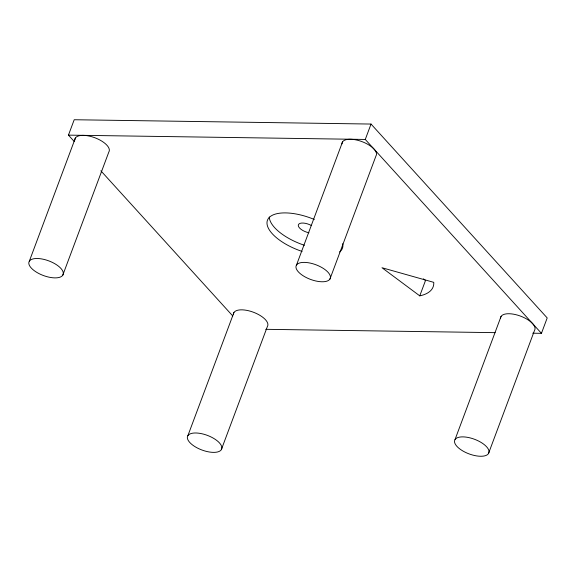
<?xml version="1.0" encoding="UTF-8"?>
<svg xmlns="http://www.w3.org/2000/svg" width="576" height="576" viewBox="0 0 576 576"><rect width="100%" height="100%" fill="white"/><g stroke="black" fill="none" stroke-linecap="round" stroke-linejoin="round"><path stroke-width="0.86" d="M74.326 141.595L68.45 135.13L74.203 119.736L371.03 124.056L547.2 317.938L541.447 333.331L532.714 333.202M29.333 261.18L75.377 138.031M62.777 275.198A18.194 7.805 20.5 0 0 41.393 258.883A18.194 7.805 20.5 0 0 33.998 270.49A18.194 7.805 20.5 0 0 62.777 275.198L108.821 152.05A18.194 7.805 20.5 0 0 94.147 137.484A18.194 7.805 20.5 0 0 74.844 140.004M187.884 435.672L233.928 312.523M221.328 449.683A18.194 7.805 20.5 0 0 199.937 433.368A18.194 7.805 20.5 0 0 192.55 444.982A18.194 7.805 20.5 0 0 221.328 449.683L267.372 326.542A18.194 7.805 20.5 0 0 252.698 311.969A18.194 7.805 20.5 0 0 233.395 314.496M296.482 265.068L342.526 141.926M541.447 333.331L365.278 139.45L371.03 124.056M329.926 279.086A18.194 7.805 20.5 0 0 308.534 262.771A18.194 7.805 20.5 0 0 301.147 274.378A18.194 7.805 20.5 0 0 329.926 279.086L375.97 155.938A18.194 7.805 20.5 0 0 361.289 141.372A18.194 7.805 20.5 0 0 341.986 143.899M419.76 295.855A54.576 23.407 20.5 0 0 433.757 282.348L382.003 267.739L419.76 295.855L425.52 280.462L423.382 278.87M455.026 439.56L501.07 316.411M488.477 453.578A18.194 7.805 20.5 0 0 467.086 437.263A18.194 7.805 20.5 0 0 459.698 448.87A18.194 7.805 20.5 0 0 488.477 453.578L534.521 330.43A18.194 7.805 20.5 0 0 519.84 315.864A18.194 7.805 20.5 0 0 500.537 318.391M68.45 135.13L365.278 139.45M265.752 329.314L495.122 332.654M100.858 170.798L232.783 315.986M308.916 232.776A9.461 4.061 20.5 0 1 298.397 224.748A9.461 4.061 20.5 0 1 311.645 225.648M342.727 243.677A40.025 17.165 20.5 0 1 339.545 251.978M302.105 251.431A40.025 17.165 20.5 0 1 267.48 220.162A40.025 17.165 20.5 0 1 314.33 219.485M304.402 245.275A40.025 17.165 20.5 0 1 269.287 217.001"/></g></svg>
